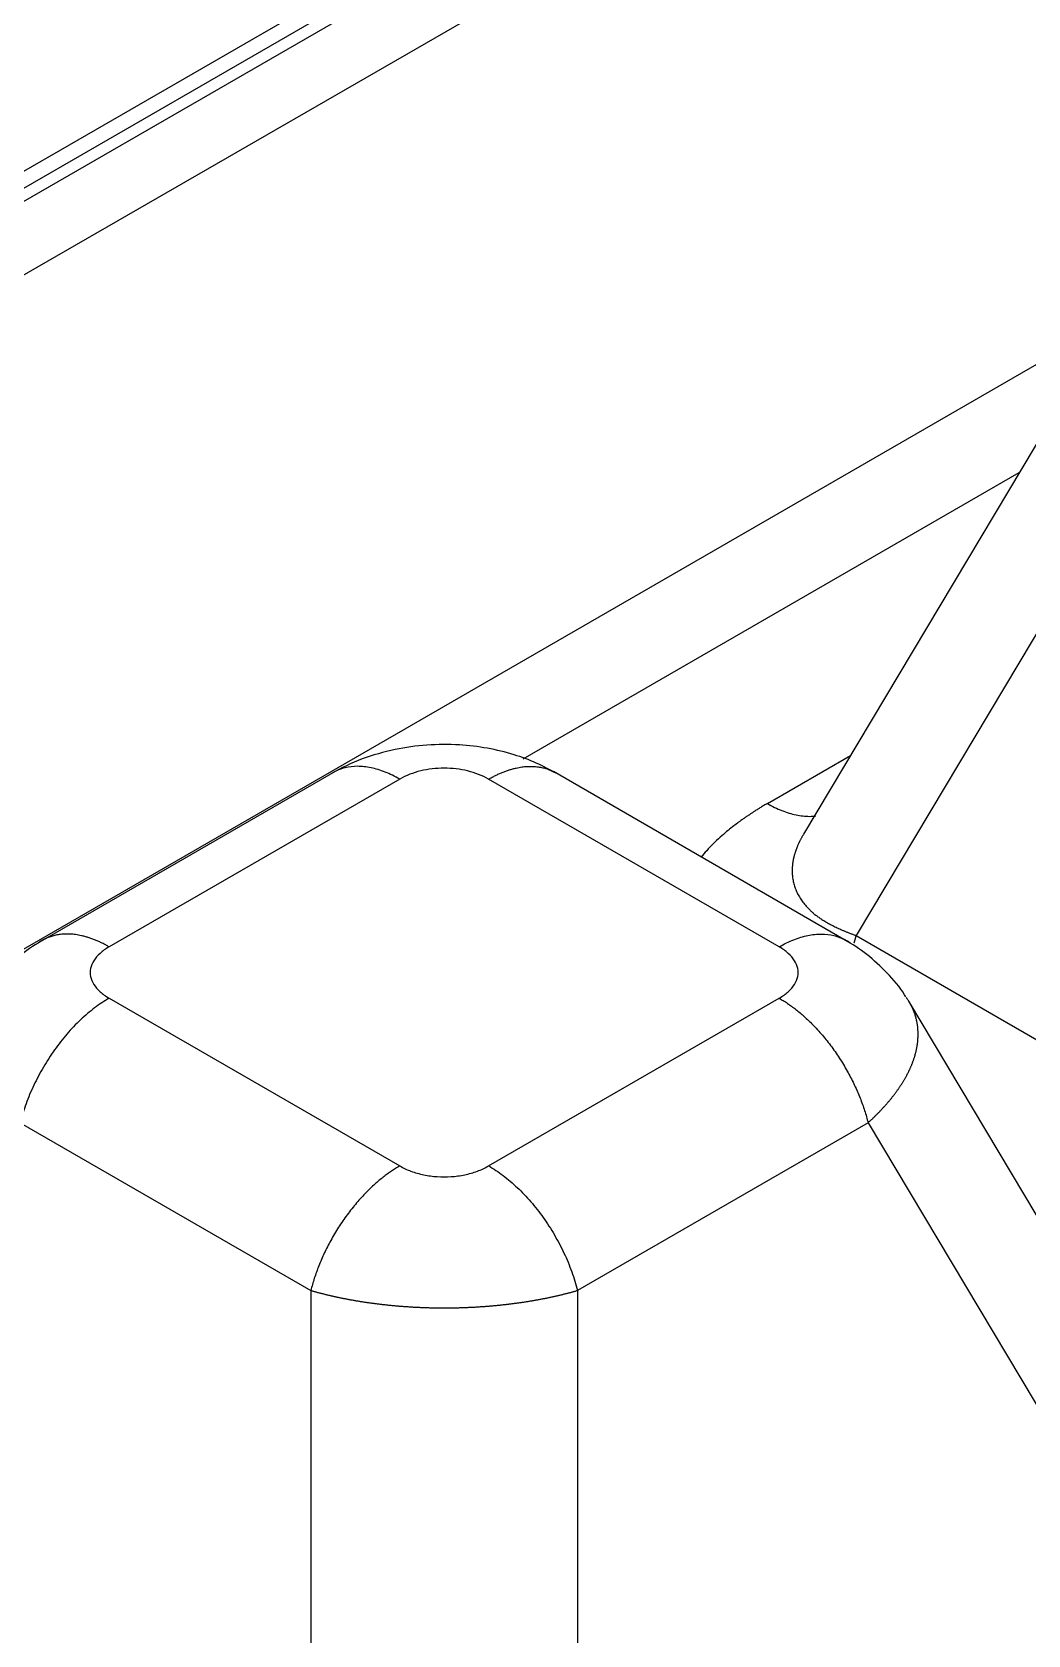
# Model space of a CAD drawing. Header units: millimetres. Extents: x -1286 to 291, y 5350 to 5880.
# Drawn here: x -728.07 to -713.02, y 5615.81 to 5640.04 of the extents above; entities that cross this region are included whole.
import ezdxf

# ---------------------------------------------------------------- set-up
doc = ezdxf.new("R2010")
doc.units = ezdxf.units.MM
doc.layers.add('粗实线层', color=7, linetype='Continuous', lineweight=35)

msp = doc.modelspace()

# ---------------------------------------------------------------- linework, layer by layer
at = {"layer": '粗实线层', "lineweight": 25}
for p, q in [((-702.955, 5652.255, 2078.952), (-760.515, 5619.023, 2078.952)), ((-760.344, 5618.924, 2078.952), (-702.784, 5652.156, 2078.952)), ((-703.931, 5651.947, 2078.952), (-760.854, 5619.082, 2078.952)), ((-703.082, 5650.869, 2078.952), (-759.819, 5618.112, 2078.952)), ((-753.658, 5611.481, 2078.952), (-703.118, 5640.661, 2078.952)), ((-712.164, 5635.033, 2078.952), (-716.407, 5627.918, 2078.952)), ((-720.644, 5629.056, 2078.952), (-713.148, 5633.384, 2078.952)), ((-711.548, 5633.197, 2078.952), (-715.611, 5626.384, 2078.952)), ((-716.955, 5628.381, 2078.952), (-715.699, 5629.106, 2078.952)), ((-723.454, 5628.886, 2078.952), (-727.98, 5626.272, 2078.952)), ((-715.701, 5626.272, 2078.952), (-720.187, 5628.863, 2078.952)), ((-722.512, 5628.749, 2078.952), (-726.904, 5626.214, 2078.952)), ((-716.776, 5626.214, 2078.952), (-721.168, 5628.749, 2078.952)), ((-715.611, 5626.384, 2078.952), (-707.156, 5621.502, 2078.952)), ((-726.904, 5625.438, 2078.952), (-722.512, 5622.902, 2078.952)), ((-721.168, 5622.902, 2078.952), (-716.776, 5625.438, 2078.952)), ((-710.573, 5618.275, 2078.952), (-714.817, 5625.392, 2078.952)), ((-728.248, 5623.555, 2078.952), (-723.856, 5621.019, 2078.952)), ((-715.432, 5623.555, 2078.952), (-719.825, 5621.019, 2078.952)), ((-715.432, 5623.555, 2078.952), (-711.369, 5616.742, 2078.952)), ((-723.856, 5621.019, 2078.952), (-723.856, 5611.861, 2078.952)), ((-719.825, 5621.019, 2078.952), (-719.825, 5611.861, 2078.952))]:
    msp.add_line(p, q, dxfattribs=at)
for centre, major_axis, start_param, end_param in [((-768.103, 5619.466, 2078.952), (101.531, 0), 5.605815, 8.437063), ((-768.103, 5617.393, 2078.952), (-100.022, 0), 3.458305, 5.293002), ((-768.103, 5617.004, 2078.952), (-99.521, 0), 2.999437, 4.219882)]:
    msp.add_ellipse(centre, major_axis=major_axis, ratio=0.57735, start_param=start_param, end_param=end_param, dxfattribs=at)
msp.add_ellipse((-763.839, 5617.004, 2078.952), major_axis=(-86.564, 0), ratio=0.57735, dxfattribs=at)
for points, knots in [([(-681.13, 5632.515, 2078.952), (-681.332, 5632.889, 2078.952), (-681.995, 5634.054, 2078.952), (-683.298, 5635.973, 2078.952), (-685.046, 5638.261, 2078.952), (-686.996, 5640.494, 2078.952), (-689.131, 5642.669, 2078.952), (-691.449, 5644.779, 2078.952), (-693.944, 5646.82, 2078.952), (-696.61, 5648.786, 2078.952), (-699.439, 5650.673, 2078.952), (-702.425, 5652.476, 2078.952), (-705.561, 5654.191, 2078.952), (-708.838, 5655.813, 2078.952), (-712.249, 5657.339, 2078.952), (-715.786, 5658.765, 2078.952), (-719.439, 5660.088, 2078.952), (-723.199, 5661.305, 2078.952), (-727.059, 5662.412, 2078.952), (-731.007, 5663.408, 2078.952), (-735.035, 5664.289, 2078.952), (-739.133, 5665.054, 2078.952), (-743.291, 5665.701, 2078.952), (-747.499, 5666.228, 2078.952), (-751.747, 5666.635, 2078.952), (-756.023, 5666.919, 2078.952), (-760.319, 5667.081, 2078.952), (-764.623, 5667.12, 2078.952), (-768.925, 5667.036, 2078.952), (-773.215, 5666.83, 2078.952), (-777.483, 5666.501, 2078.952), (-781.717, 5666.05, 2078.952), (-785.907, 5665.479, 2078.952), (-790.045, 5664.789, 2078.952), (-794.118, 5663.982, 2078.952), (-798.118, 5663.058, 2078.952), (-802.035, 5662.022, 2078.952), (-805.86, 5660.875, 2078.952), (-809.582, 5659.619, 2078.952), (-813.194, 5658.258, 2078.952), (-816.685, 5656.795, 2078.952), (-820.049, 5655.233, 2078.952), (-822.936, 5653.751, 2078.952), (-824.679, 5652.779, 2078.952), (-825.376, 5652.376, 2078.952)], [0, 0, 0, 0, 0.01138, 0.035611, 0.059864, 0.084135, 0.108421, 0.132719, 0.157024, 0.181336, 0.20565, 0.229966, 0.254282, 0.278597, 0.302911, 0.327222, 0.351532, 0.375839, 0.400144, 0.424446, 0.448747, 0.473047, 0.497345, 0.521641, 0.545937, 0.570232, 0.594526, 0.61882, 0.643114, 0.667408, 0.691703, 0.715998, 0.740295, 0.764592, 0.788891, 0.813192, 0.837495, 0.8618, 0.886107, 0.910417, 0.934729, 0.959044, 0.983362, 1, 1, 1, 1]), ([(-720.137, 5628.833, 2078.952), (-720.34, 5628.952, 2078.952), (-720.798, 5629.154, 2078.952), (-721.644, 5629.307, 2078.952), (-722.45, 5629.249, 2078.952), (-723.096, 5629.062, 2078.952), (-723.398, 5628.919, 2078.952), (-723.544, 5628.833, 2078.952)], [0, 0, 0, 0, 0.204047, 0.436748, 0.701689, 0.846889, 1, 1, 1, 1]), ([(-722.512, 5628.749, 2078.952), (-722.586, 5628.792, 2078.952), (-722.659, 5628.828, 2078.952), (-722.804, 5628.885, 2078.952), (-722.876, 5628.907, 2078.952), (-723.015, 5628.936, 2078.952), (-723.084, 5628.943, 2078.952), (-723.215, 5628.943, 2078.952), (-723.278, 5628.936, 2078.952), (-723.397, 5628.906, 2078.952), (-723.454, 5628.884, 2078.952), (-723.51, 5628.853, 2078.952), (-723.514, 5628.851, 2078.952), (-723.517, 5628.849, 2078.952)], [0, 0, 0, 0, 0.19719, 0.19719, 0.39438, 0.39438, 0.59157, 0.59157, 0.78876, 0.78876, 0.98595, 0.98595, 1, 1, 1, 1]), ([(-716.955, 5628.381, 2078.952), (-716.964, 5628.376, 2078.952), (-716.981, 5628.366, 2078.952), (-717.007, 5628.351, 2078.952), (-717.031, 5628.336, 2078.952), (-717.055, 5628.322, 2078.952), (-717.078, 5628.307, 2078.952), (-717.1, 5628.293, 2078.952), (-717.122, 5628.28, 2078.952), (-717.142, 5628.267, 2078.952), (-717.163, 5628.254, 2078.952), (-717.182, 5628.241, 2078.952), (-717.2, 5628.229, 2078.952), (-717.218, 5628.217, 2078.952), (-717.236, 5628.205, 2078.952), (-717.252, 5628.194, 2078.952), (-717.268, 5628.183, 2078.952), (-717.283, 5628.172, 2078.952), (-717.298, 5628.162, 2078.952), (-717.312, 5628.152, 2078.952), (-717.326, 5628.143, 2078.952), (-717.357, 5628.121, 2078.952), (-717.41, 5628.082, 2078.952), (-717.488, 5628.023, 2078.952), (-717.576, 5627.952, 2078.952), (-717.674, 5627.867, 2078.952), (-717.775, 5627.771, 2078.952), (-717.871, 5627.67, 2078.952), (-717.929, 5627.603, 2078.952), (-717.956, 5627.57, 2078.952)], [0, 0, 0, 0, 0.021449, 0.042388, 0.062815, 0.082731, 0.102135, 0.121027, 0.139407, 0.157273, 0.174627, 0.191467, 0.207794, 0.223607, 0.238906, 0.253692, 0.267963, 0.28172, 0.294962, 0.30769, 0.319903, 0.331602, 0.393399, 0.467919, 0.555186, 0.65522, 0.77393, 0.891029, 1, 1, 1, 1]), ([(-716.955, 5628.381, 2078.952), (-716.882, 5628.338, 2078.952), (-716.808, 5628.303, 2078.952), (-716.663, 5628.245, 2078.952), (-716.592, 5628.223, 2078.952), (-716.452, 5628.194, 2078.952), (-716.384, 5628.187, 2078.952), (-716.287, 5628.187, 2078.952), (-716.257, 5628.189, 2078.952), (-716.227, 5628.192, 2078.952)], [0, 0, 0, 0, 0.287925, 0.287925, 0.57585, 0.57585, 0.863775, 0.863775, 1, 1, 1, 1]), ([(-716.41, 5627.913, 2078.952), (-716.412, 5627.91, 2078.952), (-716.417, 5627.902, 2078.952), (-716.424, 5627.89, 2078.952), (-716.432, 5627.876, 2078.952), (-716.44, 5627.861, 2078.952), (-716.447, 5627.847, 2078.952), (-716.455, 5627.833, 2078.952), (-716.462, 5627.819, 2078.952), (-716.469, 5627.805, 2078.952), (-716.476, 5627.791, 2078.952), (-716.482, 5627.777, 2078.952), (-716.489, 5627.763, 2078.952), (-716.495, 5627.749, 2078.952), (-716.501, 5627.735, 2078.952), (-716.506, 5627.721, 2078.952), (-716.512, 5627.707, 2078.952), (-716.517, 5627.694, 2078.952), (-716.522, 5627.68, 2078.952), (-716.527, 5627.666, 2078.952), (-716.532, 5627.652, 2078.952), (-716.536, 5627.639, 2078.952), (-716.54, 5627.625, 2078.952), (-716.544, 5627.611, 2078.952), (-716.548, 5627.598, 2078.952), (-716.552, 5627.584, 2078.952), (-716.555, 5627.571, 2078.952), (-716.558, 5627.557, 2078.952), (-716.561, 5627.544, 2078.952), (-716.564, 5627.531, 2078.952), (-716.567, 5627.517, 2078.952), (-716.569, 5627.504, 2078.952), (-716.571, 5627.491, 2078.952), (-716.573, 5627.478, 2078.952), (-716.575, 5627.465, 2078.952), (-716.576, 5627.452, 2078.952), (-716.577, 5627.439, 2078.952), (-716.578, 5627.426, 2078.952), (-716.579, 5627.413, 2078.952), (-716.58, 5627.4, 2078.952), (-716.581, 5627.387, 2078.952), (-716.581, 5627.374, 2078.952), (-716.581, 5627.342, 2078.952), (-716.578, 5627.29, 2078.952), (-716.568, 5627.22, 2078.952), (-716.552, 5627.15, 2078.952), (-716.528, 5627.082, 2078.952), (-716.498, 5627.016, 2078.952), (-716.462, 5626.951, 2078.952), (-716.418, 5626.888, 2078.952), (-716.368, 5626.826, 2078.952), (-716.325, 5626.781, 2078.952), (-716.293, 5626.751, 2078.952), (-716.274, 5626.735, 2078.952), (-716.255, 5626.718, 2078.952), (-716.235, 5626.702, 2078.952), (-716.213, 5626.685, 2078.952), (-716.191, 5626.669, 2078.952), (-716.167, 5626.652, 2078.952), (-716.142, 5626.635, 2078.952), (-716.116, 5626.619, 2078.952), (-716.088, 5626.602, 2078.952), (-716.06, 5626.585, 2078.952), (-716.03, 5626.568, 2078.952), (-715.999, 5626.551, 2078.952), (-715.966, 5626.535, 2078.952), (-715.933, 5626.518, 2078.952), (-715.898, 5626.501, 2078.952), (-715.861, 5626.484, 2078.952), (-715.823, 5626.467, 2078.952), (-715.784, 5626.45, 2078.952), (-715.743, 5626.434, 2078.952), (-715.7, 5626.417, 2078.952), (-715.657, 5626.4, 2078.952), (-715.626, 5626.39, 2078.952), (-715.611, 5626.384, 2078.952)], [0, 0, 0, 0, 0.004763, 0.012015, 0.019249, 0.026468, 0.03367, 0.040856, 0.048027, 0.055183, 0.062323, 0.069449, 0.07656, 0.083656, 0.090738, 0.097806, 0.10486, 0.111901, 0.118929, 0.125943, 0.132945, 0.139934, 0.14691, 0.153875, 0.160828, 0.167769, 0.174698, 0.181617, 0.188525, 0.195422, 0.202309, 0.209185, 0.216052, 0.222909, 0.229757, 0.236595, 0.243425, 0.250246, 0.257059, 0.263864, 0.270661, 0.27745, 0.284232, 0.322869, 0.361725, 0.400842, 0.440264, 0.480035, 0.520194, 0.560781, 0.601837, 0.643398, 0.655217, 0.667363, 0.679836, 0.692639, 0.705773, 0.719239, 0.733039, 0.747174, 0.761644, 0.776452, 0.791598, 0.807083, 0.822907, 0.839073, 0.855579, 0.872428, 0.88962, 0.907155, 0.925034, 0.943257, 0.961826, 0.98074, 1, 1, 1, 1]), ([(-727.892, 5626.323, 2078.952), (-728.01, 5626.256, 2078.952), (-728.239, 5626.104, 2078.952), (-728.544, 5625.819, 2078.952), (-728.74, 5625.598, 2078.952), (-728.811, 5625.468, 2078.952), (-728.817, 5625.457, 2078.952)], [0, 0, 0, 0, 0.310329, 0.634006, 0.969092, 1, 1, 1, 1]), ([(-716.776, 5626.214, 2078.952), (-716.703, 5626.256, 2078.952), (-716.63, 5626.292, 2078.952), (-716.484, 5626.349, 2078.952), (-716.413, 5626.371, 2078.952), (-716.273, 5626.4, 2078.952), (-716.205, 5626.407, 2078.952), (-716.074, 5626.407, 2078.952), (-716.011, 5626.4, 2078.952), (-715.891, 5626.37, 2078.952), (-715.835, 5626.348, 2078.952), (-715.777, 5626.316, 2078.952), (-715.771, 5626.313, 2078.952), (-715.766, 5626.31, 2078.952)], [0, 0, 0, 0, 0.195838, 0.195838, 0.391677, 0.391677, 0.587515, 0.587515, 0.783354, 0.783354, 0.979192, 0.979192, 1, 1, 1, 1]), ([(-714.863, 5625.457, 2078.952), (-714.869, 5625.468, 2078.952), (-714.941, 5625.598, 2078.952), (-715.137, 5625.819, 2078.952), (-715.442, 5626.104, 2078.952), (-715.671, 5626.256, 2078.952), (-715.789, 5626.323, 2078.952)], [0, 0, 0, 0, 0.030831, 0.365963, 0.689677, 1, 1, 1, 1]), ([(-715.432, 5623.555, 2078.952), (-715.427, 5623.56, 2078.952), (-715.415, 5623.571, 2078.952), (-715.397, 5623.587, 2078.952), (-715.38, 5623.603, 2078.952), (-715.363, 5623.619, 2078.952), (-715.346, 5623.635, 2078.952), (-715.33, 5623.652, 2078.952), (-715.313, 5623.668, 2078.952), (-715.297, 5623.684, 2078.952), (-715.281, 5623.7, 2078.952), (-715.265, 5623.717, 2078.952), (-715.249, 5623.733, 2078.952), (-715.233, 5623.75, 2078.952), (-715.218, 5623.766, 2078.952), (-715.203, 5623.783, 2078.952), (-715.188, 5623.799, 2078.952), (-715.173, 5623.816, 2078.952), (-715.158, 5623.832, 2078.952), (-715.144, 5623.849, 2078.952), (-715.129, 5623.865, 2078.952), (-715.115, 5623.882, 2078.952), (-715.101, 5623.899, 2078.952), (-715.088, 5623.915, 2078.952), (-715.074, 5623.932, 2078.952), (-715.061, 5623.949, 2078.952), (-715.048, 5623.966, 2078.952), (-715.035, 5623.982, 2078.952), (-715.022, 5623.999, 2078.952), (-715.01, 5624.016, 2078.952), (-714.998, 5624.033, 2078.952), (-714.986, 5624.05, 2078.952), (-714.974, 5624.066, 2078.952), (-714.962, 5624.083, 2078.952), (-714.951, 5624.1, 2078.952), (-714.94, 5624.117, 2078.952), (-714.929, 5624.134, 2078.952), (-714.918, 5624.151, 2078.952), (-714.907, 5624.168, 2078.952), (-714.897, 5624.185, 2078.952), (-714.887, 5624.202, 2078.952), (-714.877, 5624.219, 2078.952), (-714.867, 5624.235, 2078.952), (-714.858, 5624.252, 2078.952), (-714.849, 5624.269, 2078.952), (-714.84, 5624.286, 2078.952), (-714.831, 5624.303, 2078.952), (-714.823, 5624.32, 2078.952), (-714.814, 5624.337, 2078.952), (-714.806, 5624.354, 2078.952), (-714.799, 5624.371, 2078.952), (-714.791, 5624.388, 2078.952), (-714.784, 5624.405, 2078.952), (-714.777, 5624.422, 2078.952), (-714.77, 5624.438, 2078.952), (-714.763, 5624.455, 2078.952), (-714.757, 5624.472, 2078.952), (-714.751, 5624.489, 2078.952), (-714.745, 5624.506, 2078.952), (-714.739, 5624.522, 2078.952), (-714.733, 5624.539, 2078.952), (-714.728, 5624.556, 2078.952), (-714.723, 5624.573, 2078.952), (-714.719, 5624.589, 2078.952), (-714.714, 5624.606, 2078.952), (-714.71, 5624.623, 2078.952), (-714.706, 5624.639, 2078.952), (-714.702, 5624.656, 2078.952), (-714.699, 5624.672, 2078.952), (-714.695, 5624.689, 2078.952), (-714.692, 5624.705, 2078.952), (-714.69, 5624.722, 2078.952), (-714.687, 5624.738, 2078.952), (-714.685, 5624.755, 2078.952), (-714.683, 5624.771, 2078.952), (-714.681, 5624.787, 2078.952), (-714.68, 5624.804, 2078.952), (-714.679, 5624.82, 2078.952), (-714.678, 5624.836, 2078.952), (-714.677, 5624.852, 2078.952), (-714.676, 5624.868, 2078.952), (-714.676, 5624.884, 2078.952), (-714.676, 5624.9, 2078.952), (-714.676, 5624.916, 2078.952), (-714.677, 5624.932, 2078.952), (-714.678, 5624.948, 2078.952), (-714.679, 5624.963, 2078.952), (-714.68, 5624.979, 2078.952), (-714.681, 5624.995, 2078.952), (-714.683, 5625.01, 2078.952), (-714.685, 5625.026, 2078.952), (-714.687, 5625.041, 2078.952), (-714.69, 5625.056, 2078.952), (-714.693, 5625.072, 2078.952), (-714.696, 5625.087, 2078.952), (-714.699, 5625.102, 2078.952), (-714.702, 5625.117, 2078.952), (-714.706, 5625.132, 2078.952), (-714.71, 5625.147, 2078.952), (-714.714, 5625.162, 2078.952), (-714.719, 5625.177, 2078.952), (-714.723, 5625.191, 2078.952), (-714.728, 5625.206, 2078.952), (-714.734, 5625.22, 2078.952), (-714.739, 5625.235, 2078.952), (-714.745, 5625.249, 2078.952), (-714.751, 5625.263, 2078.952), (-714.757, 5625.277, 2078.952), (-714.763, 5625.292, 2078.952), (-714.77, 5625.306, 2078.952), (-714.777, 5625.319, 2078.952), (-714.784, 5625.333, 2078.952), (-714.791, 5625.347, 2078.952), (-714.799, 5625.361, 2078.952), (-714.807, 5625.374, 2078.952), (-714.815, 5625.387, 2078.952), (-714.823, 5625.401, 2078.952), (-714.831, 5625.414, 2078.952), (-714.84, 5625.427, 2078.952), (-714.848, 5625.439, 2078.952), (-714.853, 5625.446, 2078.952), (-714.855, 5625.449, 2078.952)], [0, 0, 0, 0, 0.008369, 0.016738, 0.025109, 0.03348, 0.041852, 0.050226, 0.0586, 0.066975, 0.075351, 0.083727, 0.092105, 0.100484, 0.108863, 0.117244, 0.125626, 0.13401, 0.142395, 0.150781, 0.159168, 0.167556, 0.175946, 0.184336, 0.192728, 0.201121, 0.209515, 0.217909, 0.226305, 0.234702, 0.2431, 0.251499, 0.259899, 0.268301, 0.276703, 0.285107, 0.293513, 0.301919, 0.310328, 0.318738, 0.32715, 0.335564, 0.34398, 0.352399, 0.360819, 0.369242, 0.377667, 0.386093, 0.394522, 0.402952, 0.411384, 0.419817, 0.428251, 0.436687, 0.445124, 0.453563, 0.462002, 0.470443, 0.478884, 0.487327, 0.49577, 0.504215, 0.51266, 0.521106, 0.529553, 0.538001, 0.54645, 0.5549, 0.563351, 0.571803, 0.580256, 0.588709, 0.597164, 0.605619, 0.614075, 0.622531, 0.630988, 0.639445, 0.647902, 0.65636, 0.664817, 0.673275, 0.681733, 0.69019, 0.698648, 0.707105, 0.715562, 0.724018, 0.732474, 0.740929, 0.749384, 0.757838, 0.766291, 0.774744, 0.783195, 0.791646, 0.800096, 0.808545, 0.816993, 0.825441, 0.833888, 0.842333, 0.850778, 0.859222, 0.867665, 0.876107, 0.884548, 0.892988, 0.901427, 0.909864, 0.9183, 0.926734, 0.935167, 0.943598, 0.952028, 0.960455, 0.968881, 0.977304, 0.985726, 0.994145, 1, 1, 1, 1]), ([(-726.904, 5625.438, 2078.952), (-726.978, 5625.395, 2078.952), (-727.051, 5625.346, 2078.952), (-727.196, 5625.236, 2078.952), (-727.268, 5625.176, 2078.952), (-727.408, 5625.043, 2078.952), (-727.476, 5624.972, 2078.952), (-727.607, 5624.82, 2078.952), (-727.67, 5624.74, 2078.952), (-727.79, 5624.572, 2078.952), (-727.846, 5624.485, 2078.952), (-727.951, 5624.306, 2078.952), (-727.999, 5624.214, 2078.952), (-728.087, 5624.028, 2078.952), (-728.127, 5623.933, 2078.952), (-728.195, 5623.744, 2078.952), (-728.224, 5623.649, 2078.952), (-728.248, 5623.555, 2078.952)], [0, 0, 0, 0, 0.125, 0.125, 0.25, 0.25, 0.375, 0.375, 0.5, 0.5, 0.625, 0.625, 0.75, 0.75, 0.875, 0.875, 1, 1, 1, 1]), ([(-721.168, 5622.902, 2078.952), (-721.095, 5622.859, 2078.952), (-721.022, 5622.811, 2078.952), (-720.877, 5622.701, 2078.952), (-720.805, 5622.64, 2078.952), (-720.665, 5622.507, 2078.952), (-720.597, 5622.436, 2078.952), (-720.466, 5622.284, 2078.952), (-720.403, 5622.204, 2078.952), (-720.283, 5622.037, 2078.952), (-720.227, 5621.949, 2078.952), (-720.122, 5621.77, 2078.952), (-720.074, 5621.678, 2078.952), (-719.986, 5621.492, 2078.952), (-719.946, 5621.397, 2078.952), (-719.878, 5621.208, 2078.952), (-719.848, 5621.113, 2078.952), (-719.825, 5621.019, 2078.952)], [0, 0, 0, 0, 0.125, 0.125, 0.25, 0.25, 0.375, 0.375, 0.5, 0.5, 0.625, 0.625, 0.75, 0.75, 0.875, 0.875, 1, 1, 1, 1]), ([(-723.856, 5621.019, 2078.952), (-723.849, 5621.017, 2078.952), (-723.836, 5621.013, 2078.952), (-723.815, 5621.007, 2078.952), (-723.795, 5621.002, 2078.952), (-723.774, 5620.996, 2078.952), (-723.753, 5620.99, 2078.952), (-723.732, 5620.985, 2078.952), (-723.711, 5620.979, 2078.952), (-723.689, 5620.974, 2078.952), (-723.668, 5620.968, 2078.952), (-723.646, 5620.963, 2078.952), (-723.624, 5620.957, 2078.952), (-723.602, 5620.952, 2078.952), (-723.58, 5620.947, 2078.952), (-723.558, 5620.942, 2078.952), (-723.535, 5620.936, 2078.952), (-723.512, 5620.931, 2078.952), (-723.49, 5620.926, 2078.952), (-723.467, 5620.921, 2078.952), (-723.444, 5620.916, 2078.952), (-723.421, 5620.912, 2078.952), (-723.397, 5620.907, 2078.952), (-723.374, 5620.902, 2078.952), (-723.35, 5620.897, 2078.952), (-723.326, 5620.893, 2078.952), (-723.303, 5620.888, 2078.952), (-723.279, 5620.884, 2078.952), (-723.255, 5620.879, 2078.952), (-723.23, 5620.875, 2078.952), (-723.206, 5620.871, 2078.952), (-723.182, 5620.866, 2078.952), (-723.157, 5620.862, 2078.952), (-723.132, 5620.858, 2078.952), (-723.108, 5620.854, 2078.952), (-723.083, 5620.85, 2078.952), (-723.058, 5620.846, 2078.952), (-723.033, 5620.843, 2078.952), (-723.007, 5620.839, 2078.952), (-722.982, 5620.835, 2078.952), (-722.957, 5620.832, 2078.952), (-722.931, 5620.828, 2078.952), (-722.906, 5620.825, 2078.952), (-722.88, 5620.821, 2078.952), (-722.854, 5620.818, 2078.952), (-722.828, 5620.815, 2078.952), (-722.802, 5620.812, 2078.952), (-722.776, 5620.809, 2078.952), (-722.75, 5620.806, 2078.952), (-722.724, 5620.803, 2078.952), (-722.697, 5620.8, 2078.952), (-722.671, 5620.797, 2078.952), (-722.644, 5620.795, 2078.952), (-722.618, 5620.792, 2078.952), (-722.591, 5620.79, 2078.952), (-722.564, 5620.787, 2078.952), (-722.538, 5620.785, 2078.952), (-722.511, 5620.783, 2078.952), (-722.484, 5620.78, 2078.952), (-722.457, 5620.778, 2078.952), (-722.43, 5620.776, 2078.952), (-722.403, 5620.775, 2078.952), (-722.376, 5620.773, 2078.952), (-722.349, 5620.771, 2078.952), (-722.321, 5620.769, 2078.952), (-722.294, 5620.768, 2078.952), (-722.267, 5620.766, 2078.952), (-722.24, 5620.765, 2078.952), (-722.212, 5620.764, 2078.952), (-722.185, 5620.763, 2078.952), (-722.157, 5620.762, 2078.952), (-722.13, 5620.761, 2078.952), (-722.102, 5620.76, 2078.952), (-722.075, 5620.759, 2078.952), (-722.047, 5620.758, 2078.952), (-722.02, 5620.757, 2078.952), (-721.992, 5620.757, 2078.952), (-721.964, 5620.756, 2078.952), (-721.937, 5620.756, 2078.952), (-721.909, 5620.756, 2078.952), (-721.882, 5620.756, 2078.952), (-721.854, 5620.756, 2078.952), (-721.826, 5620.756, 2078.952), (-721.799, 5620.756, 2078.952), (-721.771, 5620.756, 2078.952), (-721.743, 5620.756, 2078.952), (-721.716, 5620.756, 2078.952), (-721.688, 5620.757, 2078.952), (-721.661, 5620.757, 2078.952), (-721.633, 5620.758, 2078.952), (-721.605, 5620.759, 2078.952), (-721.578, 5620.76, 2078.952), (-721.55, 5620.761, 2078.952), (-721.523, 5620.762, 2078.952), (-721.496, 5620.763, 2078.952), (-721.468, 5620.764, 2078.952), (-721.441, 5620.765, 2078.952), (-721.413, 5620.766, 2078.952), (-721.386, 5620.768, 2078.952), (-721.359, 5620.769, 2078.952), (-721.332, 5620.771, 2078.952), (-721.304, 5620.773, 2078.952), (-721.277, 5620.775, 2078.952), (-721.25, 5620.777, 2078.952), (-721.223, 5620.778, 2078.952), (-721.196, 5620.781, 2078.952), (-721.169, 5620.783, 2078.952), (-721.143, 5620.785, 2078.952), (-721.116, 5620.787, 2078.952), (-721.089, 5620.79, 2078.952), (-721.063, 5620.792, 2078.952), (-721.036, 5620.795, 2078.952), (-721.009, 5620.797, 2078.952), (-720.983, 5620.8, 2078.952), (-720.957, 5620.803, 2078.952), (-720.931, 5620.806, 2078.952), (-720.904, 5620.809, 2078.952), (-720.878, 5620.812, 2078.952), (-720.852, 5620.815, 2078.952), (-720.826, 5620.818, 2078.952), (-720.801, 5620.821, 2078.952), (-720.775, 5620.825, 2078.952), (-720.749, 5620.828, 2078.952), (-720.724, 5620.832, 2078.952), (-720.698, 5620.835, 2078.952), (-720.673, 5620.839, 2078.952), (-720.648, 5620.843, 2078.952), (-720.623, 5620.846, 2078.952), (-720.598, 5620.85, 2078.952), (-720.573, 5620.854, 2078.952), (-720.548, 5620.858, 2078.952), (-720.523, 5620.862, 2078.952), (-720.499, 5620.867, 2078.952), (-720.474, 5620.871, 2078.952), (-720.45, 5620.875, 2078.952), (-720.426, 5620.879, 2078.952), (-720.402, 5620.884, 2078.952), (-720.378, 5620.888, 2078.952), (-720.354, 5620.893, 2078.952), (-720.33, 5620.897, 2078.952), (-720.307, 5620.902, 2078.952), (-720.283, 5620.907, 2078.952), (-720.26, 5620.912, 2078.952), (-720.237, 5620.917, 2078.952), (-720.214, 5620.921, 2078.952), (-720.191, 5620.926, 2078.952), (-720.168, 5620.931, 2078.952), (-720.146, 5620.937, 2078.952), (-720.123, 5620.942, 2078.952), (-720.101, 5620.947, 2078.952), (-720.079, 5620.952, 2078.952), (-720.057, 5620.957, 2078.952), (-720.035, 5620.963, 2078.952), (-720.013, 5620.968, 2078.952), (-719.991, 5620.974, 2078.952), (-719.97, 5620.979, 2078.952), (-719.949, 5620.985, 2078.952), (-719.928, 5620.99, 2078.952), (-719.907, 5620.996, 2078.952), (-719.886, 5621.002, 2078.952), (-719.865, 5621.007, 2078.952), (-719.845, 5621.013, 2078.952), (-719.831, 5621.017, 2078.952), (-719.825, 5621.019, 2078.952)], [0, 0, 0, 0, 0.006177, 0.012354, 0.018532, 0.024711, 0.030891, 0.037071, 0.043252, 0.049434, 0.055616, 0.061799, 0.067982, 0.074166, 0.080351, 0.086537, 0.092724, 0.098912, 0.105101, 0.11129, 0.117481, 0.123672, 0.129864, 0.136058, 0.142251, 0.148446, 0.154641, 0.160838, 0.167034, 0.173232, 0.179431, 0.18563, 0.19183, 0.198031, 0.204233, 0.210436, 0.21664, 0.222845, 0.229051, 0.235259, 0.241468, 0.247678, 0.25389, 0.260103, 0.266319, 0.272535, 0.278754, 0.284973, 0.291194, 0.297416, 0.30364, 0.309864, 0.31609, 0.322316, 0.328543, 0.334772, 0.341001, 0.347231, 0.353461, 0.359693, 0.365925, 0.372158, 0.378391, 0.384625, 0.39086, 0.397095, 0.403332, 0.409568, 0.415806, 0.422044, 0.428283, 0.434523, 0.440763, 0.447004, 0.453245, 0.459486, 0.465728, 0.47197, 0.478212, 0.484455, 0.490697, 0.49694, 0.503183, 0.509425, 0.515668, 0.52191, 0.528152, 0.534393, 0.540634, 0.546875, 0.553116, 0.559355, 0.565595, 0.571833, 0.578071, 0.584309, 0.590546, 0.596782, 0.603018, 0.609253, 0.615487, 0.621721, 0.627954, 0.634187, 0.640418, 0.64665, 0.65288, 0.659109, 0.665338, 0.671565, 0.677791, 0.684017, 0.690241, 0.696464, 0.702686, 0.708906, 0.715125, 0.721342, 0.727558, 0.733772, 0.739985, 0.746196, 0.752405, 0.758614, 0.764821, 0.771027, 0.777231, 0.783435, 0.789638, 0.79584, 0.802041, 0.808241, 0.81444, 0.820639, 0.826837, 0.833033, 0.839229, 0.845424, 0.851618, 0.857812, 0.864004, 0.870196, 0.876386, 0.882575, 0.888763, 0.894951, 0.901137, 0.907322, 0.913506, 0.91969, 0.925872, 0.932054, 0.938235, 0.944415, 0.950595, 0.956774, 0.962951, 0.969128, 0.975305, 0.98148, 0.987654, 0.993828, 1, 1, 1, 1])]:
    msp.add_open_spline(points, degree=3, knots=knots, dxfattribs=at)
for points in [[(-721.168, 5628.749, 2078.952), (-721.266, 5628.805, 2078.952), (-721.478, 5628.886, 2078.952), (-721.84, 5628.929, 2078.952), (-722.203, 5628.886, 2078.952), (-722.415, 5628.806, 2078.952), (-722.512, 5628.749, 2078.952)], [(-726.904, 5626.214, 2078.952), (-726.957, 5626.183, 2078.952), (-727.049, 5626.118, 2078.952), (-727.144, 5626.006, 2078.952), (-727.193, 5625.887, 2078.952), (-727.193, 5625.765, 2078.952), (-727.144, 5625.645, 2078.952), (-727.049, 5625.534, 2078.952), (-726.957, 5625.468, 2078.952), (-726.904, 5625.438, 2078.952)], [(-716.776, 5625.438, 2078.952), (-716.723, 5625.468, 2078.952), (-716.632, 5625.534, 2078.952), (-716.536, 5625.645, 2078.952), (-716.488, 5625.765, 2078.952), (-716.488, 5625.886, 2078.952), (-716.536, 5626.006, 2078.952), (-716.632, 5626.118, 2078.952), (-716.723, 5626.183, 2078.952), (-716.776, 5626.214, 2078.952)], [(-722.512, 5622.902, 2078.952), (-722.459, 5622.871, 2078.952), (-722.346, 5622.819, 2078.952), (-722.152, 5622.763, 2078.952), (-721.946, 5622.735, 2078.952), (-721.735, 5622.735, 2078.952), (-721.528, 5622.763, 2078.952), (-721.335, 5622.819, 2078.952), (-721.221, 5622.871, 2078.952), (-721.168, 5622.902, 2078.952)]]:
    msp.add_open_spline(points, degree=3, dxfattribs=at)
for points, weights in [([(-721.168, 5628.749, 2078.952), (-720.793, 5628.966, 2078.952), (-720.438, 5629.007, 2078.952), (-720.163, 5628.849, 2078.952)], [1.10246344043, 1.0164084024, 0.984559061101, 1.00691541652]), ([(-726.904, 5626.214, 2078.952), (-727.283, 5626.432, 2078.952), (-727.64, 5626.472, 2078.952), (-727.915, 5626.31, 2078.952)], [1.10246344043, 1.01583209582, 0.984134905074, 1.00737186818]), ([(-715.642, 5626.273, 2078.952), (-715.631, 5626.31, 2078.952), (-715.621, 5626.347, 2078.952), (-715.611, 5626.384, 2078.952)], [1.082266863, 1.08863068588, 1.09536371795, 1.10246595919]), ([(-716.776, 5625.438, 2078.952), (-716.148, 5625.075, 2078.952), (-715.637, 5624.359, 2078.952), (-715.432, 5623.555, 2078.952)], [1.10246344043, 0.965844453474, 0.965845519864, 1.1024666396]), ([(-722.512, 5622.902, 2078.952), (-723.14, 5622.539, 2078.952), (-723.652, 5621.823, 2078.952), (-723.856, 5621.019, 2078.952)], [1.10246344043, 0.965844453474, 0.965845519864, 1.1024666396])]:
    msp.add_rational_spline(points, weights, degree=3, dxfattribs=at)

doc.saveas('drawing.dxf')
